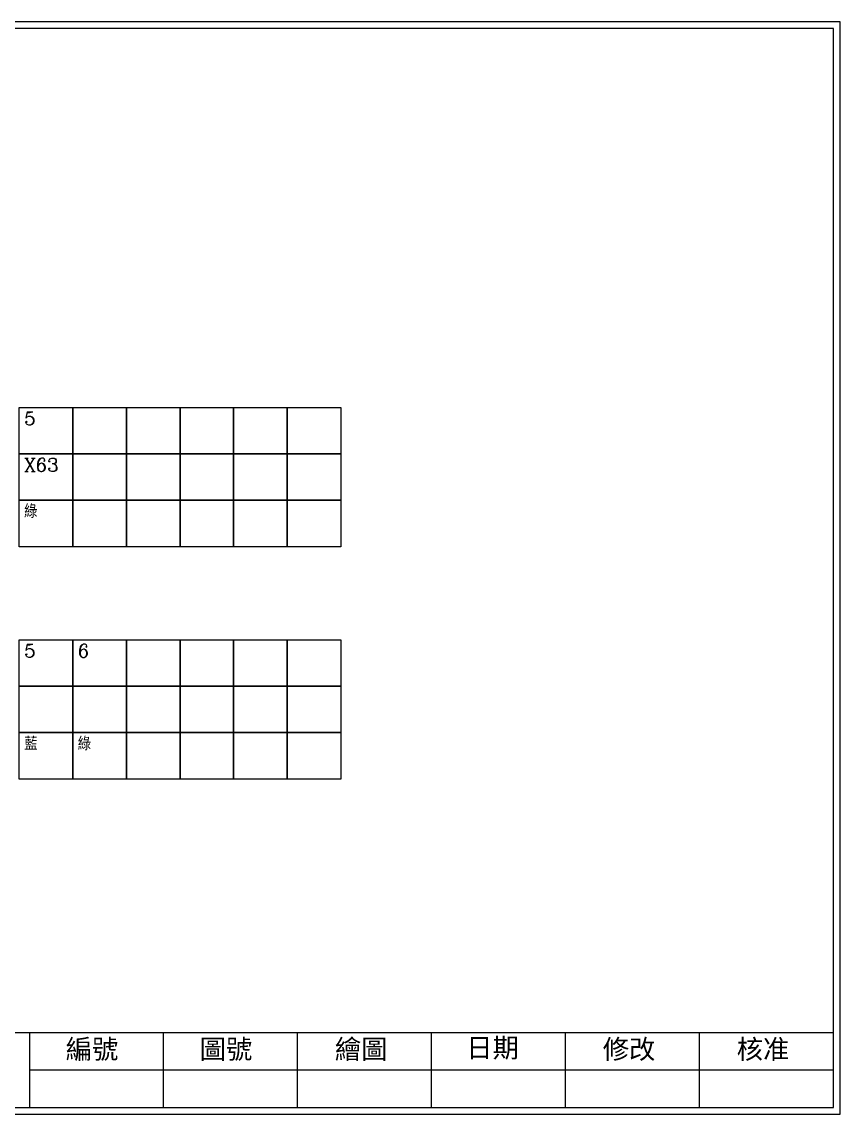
# Model space of a CAD drawing. Extents: x 926 to 1213, y -211 to -7.
# Drawn here: x 1060 to 1212.7, y -211.2 to -7.2 of the extents above; entities that cross this region are included whole.
import ezdxf

# ---------------------------------------------------------------- set-up
doc = ezdxf.new("R2010")
doc.units = 0
doc.layers.get('0').update_dxf_attribs({"linetype": 'CONTINUOUS'})
doc.layers.add('圖框層', color=7, linetype='CONTINUOUS')
doc.styles.add('STSL', font='KAIU.TTF')

msp = doc.modelspace()

# ---------------------------------------------------------------- linework, layer by layer
for points in [[(1059.52, -79.26), (1069.53, -79.26), (1069.53, -87.93), (1059.52, -87.93)], [(1069.53, -79.26), (1079.54, -79.26), (1079.54, -87.93), (1069.53, -87.93)], [(1079.54, -79.26), (1089.55, -79.26), (1089.55, -87.93), (1079.54, -87.93)], [(1089.55, -79.26), (1099.56, -79.26), (1099.56, -87.93), (1089.55, -87.93)], [(1099.56, -79.26), (1109.57, -79.26), (1109.57, -87.93), (1099.56, -87.93)], [(1109.57, -79.26), (1119.58, -79.26), (1119.58, -87.93), (1109.57, -87.93)], [(1059.52, -87.93), (1069.53, -87.93), (1069.53, -96.59), (1059.52, -96.59)], [(1069.53, -87.93), (1079.54, -87.93), (1079.54, -96.59), (1069.53, -96.59)], [(1079.54, -87.93), (1089.55, -87.93), (1089.55, -96.59), (1079.54, -96.59)], [(1089.55, -87.93), (1099.56, -87.93), (1099.56, -96.59), (1089.55, -96.59)], [(1099.56, -87.93), (1109.57, -87.93), (1109.57, -96.59), (1099.56, -96.59)], [(1109.57, -87.93), (1119.58, -87.93), (1119.58, -96.59), (1109.57, -96.59)], [(1059.52, -96.59), (1069.53, -96.59), (1069.53, -105.26), (1059.52, -105.26)], [(1069.53, -96.59), (1079.54, -96.59), (1079.54, -105.26), (1069.53, -105.26)], [(1079.54, -96.59), (1089.55, -96.59), (1089.55, -105.26), (1079.54, -105.26)], [(1089.55, -96.59), (1099.56, -96.59), (1099.56, -105.26), (1089.55, -105.26)], [(1099.56, -96.59), (1109.57, -96.59), (1109.57, -105.26), (1099.56, -105.26)], [(1109.57, -96.59), (1119.58, -96.59), (1119.58, -105.26), (1109.57, -105.26)], [(1059.52, -122.65), (1069.53, -122.65), (1069.53, -131.31), (1059.52, -131.31)], [(1069.53, -122.65), (1079.54, -122.65), (1079.54, -131.31), (1069.53, -131.31)], [(1079.54, -122.65), (1089.55, -122.65), (1089.55, -131.31), (1079.54, -131.31)], [(1089.55, -122.65), (1099.56, -122.65), (1099.56, -131.31), (1089.55, -131.31)], [(1099.56, -122.65), (1109.57, -122.65), (1109.57, -131.31), (1099.56, -131.31)], [(1109.57, -122.65), (1119.58, -122.65), (1119.58, -131.31), (1109.57, -131.31)], [(1059.52, -131.31), (1069.53, -131.31), (1069.53, -139.98), (1059.52, -139.98)], [(1069.53, -131.31), (1079.54, -131.31), (1079.54, -139.98), (1069.53, -139.98)], [(1079.54, -131.31), (1089.55, -131.31), (1089.55, -139.98), (1079.54, -139.98)], [(1089.55, -131.31), (1099.56, -131.31), (1099.56, -139.98), (1089.55, -139.98)], [(1099.56, -131.31), (1109.57, -131.31), (1109.57, -139.98), (1099.56, -139.98)], [(1109.57, -131.31), (1119.58, -131.31), (1119.58, -139.98), (1109.57, -139.98)], [(1059.52, -139.98), (1069.53, -139.98), (1069.53, -148.64), (1059.52, -148.64)], [(1069.53, -139.98), (1079.54, -139.98), (1079.54, -148.64), (1069.53, -148.64)], [(1079.54, -139.98), (1089.55, -139.98), (1089.55, -148.64), (1079.54, -148.64)], [(1089.55, -139.98), (1099.56, -139.98), (1099.56, -148.64), (1089.55, -148.64)], [(1099.56, -139.98), (1109.57, -139.98), (1109.57, -148.64), (1099.56, -148.64)], [(1109.57, -139.98), (1119.58, -139.98), (1119.58, -148.64), (1109.57, -148.64)]]:
    msp.add_lwpolyline(points, close=True)
at = {"layer": '圖框層', "color": 7}
for p, q in [((1212.74, -7.25), (925.74, -7.25)), ((1212.74, -211.22), (1212.74, -7.25)), ((1211.49, -8.5), (926.99, -8.5)), ((1211.49, -209.97), (1211.49, -8.5)), ((926.99, -195.97), (1211.49, -195.97)), ((1061.49, -209.97), (1061.49, -195.97)), ((1086.49, -209.97), (1086.49, -195.97)), ((1111.49, -209.97), (1111.49, -195.97)), ((1136.49, -209.97), (1136.49, -195.97)), ((1161.49, -209.97), (1161.49, -195.97)), ((1186.49, -209.97), (1186.49, -195.97)), ((1061.49, -202.97), (1211.49, -202.97)), ((926.99, -209.97), (1211.49, -209.97)), ((925.74, -211.22), (1212.74, -211.22))]:
    msp.add_line(p, q, dxfattribs=at)

# ---------------------------------------------------------------- texts
at = {"char_height": 2.5, "width": 8.2913, "attachment_point": 1}
for s, insert in [('{\\Fromanc,chineset|c136;5}', (1060.46, -80.06)), ('{\\Fromanc,chineset|c136;X63}', (1060.46, -88.73)), ('{\\Fromanc,chineset|c136;綠}', (1060.46, -97.39)), ('{\\Fromanc,chineset|c136;5}', (1060.46, -123.45)), ('{\\Fromanc,chineset|c136;6}', (1070.47, -123.45)), ('{\\Fromanc,chineset|c136;藍}', (1060.46, -140.78)), ('{\\Fromanc,chineset|c136;綠}', (1070.47, -140.78))]:
    msp.add_mtext(s, dxfattribs=dict(at, insert=insert))
at = {"layer": '圖框層', "color": 4, "style": 'STSL'}
for s, p in [('編號', (1068.21, -200.88)), ('圖號', (1093.21, -200.88)), ('繪圖', (1118.44, -200.88)), ('日期', (1142.96, -200.63)), ('修改', (1168.44, -200.88)), ('核准', (1193.44, -200.88))]:
    msp.add_text(s, height=3.6, dxfattribs=at).set_placement(p)

doc.saveas('drawing.dxf')
